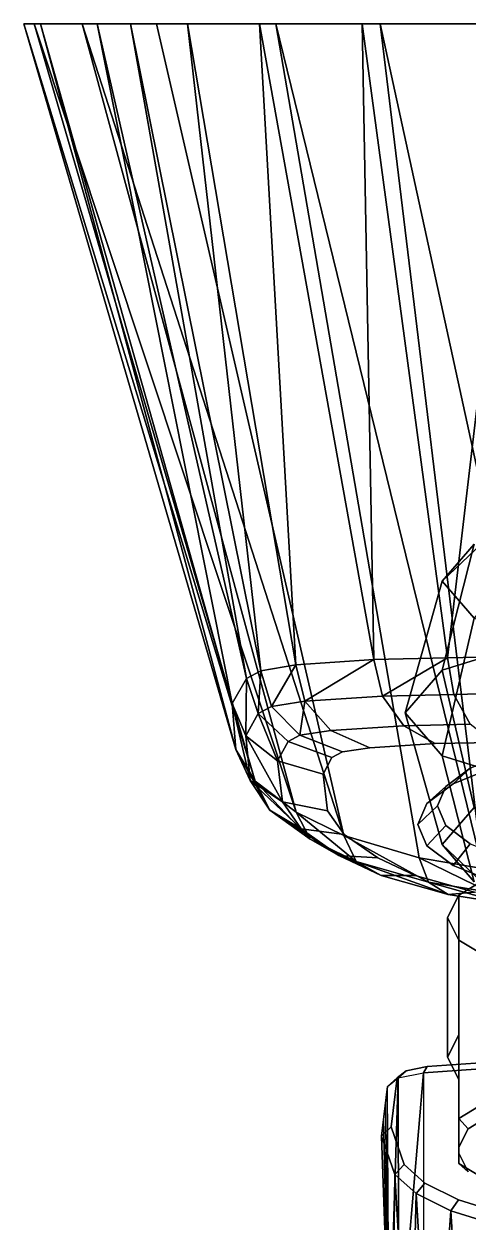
# Model space of a CAD drawing. Extents: x 0 to 0.153, y -0.316 to 0.
# Drawn here: x 0.0433 to 0.066, y -0.0612 to 0 of the extents above; entities that cross this region are included whole.
import ezdxf

# ---------------------------------------------------------------- set-up
doc = ezdxf.new("R2010")
doc.units = 0
for name, color, linetype in [('L10_KORPUS_6770005_00_2', 7, 'CONTINUOUS'), ('L11_KORPUS_6770005_00_3', 7, 'CONTINUOUS'), ('L12_KORPUS_6770005_00_4', 7, 'CONTINUOUS'), ('L13_KORPUS_6770005_00_5', 7, 'CONTINUOUS'), ('L14_KORPUS_6770005_00_6', 7, 'CONTINUOUS'), ('L15_HALTER_6756005_00_0', 7, 'CONTINUOUS'), ('L17_HALTER_6756005_00_2', 7, 'CONTINUOUS'), ('L18_HALTER_6756005_00_3', 7, 'CONTINUOUS'), ('L19_HALTER_6756005_00_4', 7, 'CONTINUOUS'), ('L21_HALTER_6756005_00_6', 7, 'CONTINUOUS'), ('L22_ROSETTE_6756005_00_0', 7, 'CONTINUOUS'), ('L23_ROSETTE_6756005_00_1', 7, 'CONTINUOUS'), ('L24_ROSETTE_6756005_00_2', 7, 'CONTINUOUS'), ('L25_ROSETTE_6756005_00_3', 7, 'CONTINUOUS'), ('L26_ROSETTE_6756005_00_4', 7, 'CONTINUOUS')]:
    doc.layers.add(name, color=color, linetype=linetype)

msp = doc.modelspace()

# ---------------------------------------------------------------- linework, layer by layer
at = {"layer": 'L10_KORPUS_6770005_00_2', "color": 8}
for points, invisible_edges in [([(0.062109, -0.056364, 0.065056), (0.06287, -0.053495, 0.073878), (0.067722, -0.053009, 0.075375), (0.062109, -0.056364, 0.065056)], 15), ([(0.067839, -0.060806, 0.051399), (0.062109, -0.056364, 0.065056), (0.067722, -0.053009, 0.075375), (0.067839, -0.060806, 0.051399)], 15), ([(0.06287, -0.053495, 0.073878), (0.063952, -0.053286, 0.074521), (0.067722, -0.053009, 0.075375), (0.06287, -0.053495, 0.073878)], 12), ([(0.062109, -0.056364, 0.065056), (0.062417, -0.053864, 0.072743), (0.06287, -0.053495, 0.073878), (0.062109, -0.056364, 0.065056)], 12), ([(0.06384, -0.059239, 0.056213), (0.062782, -0.05829, 0.059132), (0.062109, -0.056364, 0.065056), (0.06384, -0.059239, 0.056213)], 12), ([(0.067839, -0.060806, 0.051399), (0.06384, -0.059239, 0.056213), (0.062109, -0.056364, 0.065056), (0.067839, -0.060806, 0.051399)], 15), ([(0.067839, -0.060806, 0.051399), (0.065554, -0.060092, 0.053592), (0.06384, -0.059239, 0.056213), (0.067839, -0.060806, 0.051399)], 12)]:
    msp.add_3dface(points, dxfattribs=dict(at, invisible_edges=invisible_edges))
at = {"layer": 'L11_KORPUS_6770005_00_3', "color": 8, "invisible_edges": 12}
for points in [[(0.067722, -0.053009, 0.075375), (0.063952, -0.053286, 0.074521), (0.063757, -0.053609, 0.075118), (0.067722, -0.053009, 0.075375)], [(0.063757, -0.053609, 0.075118), (0.067649, -0.053323, 0.075999), (0.067722, -0.053009, 0.075375), (0.063757, -0.053609, 0.075118)], [(0.062417, -0.053864, 0.072743), (0.062109, -0.056364, 0.065056), (0.061608, -0.056836, 0.065192), (0.062417, -0.053864, 0.072743)], [(0.061608, -0.056836, 0.065192), (0.06192, -0.0543, 0.072991), (0.062417, -0.053864, 0.072743), (0.061608, -0.056836, 0.065192)], [(0.06287, -0.053495, 0.073878), (0.062417, -0.053864, 0.072743), (0.06192, -0.0543, 0.072991), (0.06287, -0.053495, 0.073878)], [(0.06192, -0.0543, 0.072991), (0.062462, -0.053859, 0.074349), (0.06287, -0.053495, 0.073878), (0.06192, -0.0543, 0.072991)], [(0.063952, -0.053286, 0.074521), (0.06287, -0.053495, 0.073878), (0.062462, -0.053859, 0.074349), (0.063952, -0.053286, 0.074521)], [(0.062462, -0.053859, 0.074349), (0.063757, -0.053609, 0.075118), (0.063952, -0.053286, 0.074521), (0.062462, -0.053859, 0.074349)], [(0.062291, -0.058792, 0.059179), (0.061608, -0.056836, 0.065192), (0.062109, -0.056364, 0.065056), (0.062291, -0.058792, 0.059179)], [(0.062109, -0.056364, 0.065056), (0.062782, -0.05829, 0.059132), (0.062291, -0.058792, 0.059179), (0.062109, -0.056364, 0.065056)], [(0.063385, -0.059774, 0.05616), (0.062291, -0.058792, 0.059179), (0.062782, -0.05829, 0.059132), (0.063385, -0.059774, 0.05616)], [(0.062782, -0.05829, 0.059132), (0.06384, -0.059239, 0.056213), (0.063385, -0.059774, 0.05616), (0.062782, -0.05829, 0.059132)], [(0.065159, -0.060656, 0.053447), (0.063385, -0.059774, 0.05616), (0.06384, -0.059239, 0.056213), (0.065159, -0.060656, 0.053447)], [(0.06384, -0.059239, 0.056213), (0.065554, -0.060092, 0.053592), (0.065159, -0.060656, 0.053447), (0.06384, -0.059239, 0.056213)], [(0.067524, -0.061394, 0.051178), (0.065159, -0.060656, 0.053447), (0.065554, -0.060092, 0.053592), (0.067524, -0.061394, 0.051178)], [(0.065554, -0.060092, 0.053592), (0.067839, -0.060806, 0.051399), (0.067524, -0.061394, 0.051178), (0.065554, -0.060092, 0.053592)]]:
    msp.add_3dface(points, dxfattribs=at)
at = {"layer": 'L12_KORPUS_6770005_00_4', "color": 8, "invisible_edges": 8}
for points in [[(0.061816, -0.055145, 0.070391), (0.062009, -0.069067, 0.078103), (0.06192, -0.0543, 0.072991), (0.061816, -0.055145, 0.070391)], [(0.061712, -0.055991, 0.067791), (0.062058, -0.069788, 0.075521), (0.061816, -0.055145, 0.070391), (0.061712, -0.055991, 0.067791)], [(0.061816, -0.055145, 0.070391), (0.062058, -0.069788, 0.075521), (0.062009, -0.069067, 0.078103), (0.061816, -0.055145, 0.070391)], [(0.061608, -0.056836, 0.065192), (0.062107, -0.070509, 0.072939), (0.061712, -0.055991, 0.067791), (0.061608, -0.056836, 0.065192)], [(0.061712, -0.055991, 0.067791), (0.062107, -0.070509, 0.072939), (0.062058, -0.069788, 0.075521), (0.061712, -0.055991, 0.067791)], [(0.062291, -0.058792, 0.059179), (0.062156, -0.071229, 0.070357), (0.061608, -0.056836, 0.065192), (0.062291, -0.058792, 0.059179)], [(0.061608, -0.056836, 0.065192), (0.062156, -0.071229, 0.070357), (0.062107, -0.070509, 0.072939), (0.061608, -0.056836, 0.065192)], [(0.062291, -0.058792, 0.059179), (0.06311, -0.072862, 0.064433), (0.062156, -0.071229, 0.070357), (0.062291, -0.058792, 0.059179)], [(0.063385, -0.059774, 0.05616), (0.06311, -0.072862, 0.064433), (0.062291, -0.058792, 0.059179), (0.063385, -0.059774, 0.05616)], [(0.063385, -0.059774, 0.05616), (0.064273, -0.073654, 0.061496), (0.06311, -0.072862, 0.064433), (0.063385, -0.059774, 0.05616)], [(0.065159, -0.060656, 0.053447), (0.064273, -0.073654, 0.061496), (0.063385, -0.059774, 0.05616), (0.065159, -0.060656, 0.053447)], [(0.065159, -0.060656, 0.053447), (0.066037, -0.074328, 0.058893), (0.064273, -0.073654, 0.061496), (0.065159, -0.060656, 0.053447)], [(0.067524, -0.061394, 0.051178), (0.066037, -0.074328, 0.058893), (0.065159, -0.060656, 0.053447), (0.067524, -0.061394, 0.051178)]]:
    msp.add_3dface(points, dxfattribs=at)
at = {"layer": 'L13_KORPUS_6770005_00_5', "color": 8, "invisible_edges": 8}
for points in [[(0.062462, -0.053859, 0.074349), (0.062009, -0.069067, 0.078103), (0.06192, -0.0543, 0.072991), (0.062462, -0.053859, 0.074349)], [(0.062462, -0.053859, 0.074349), (0.062491, -0.06866, 0.079499), (0.062009, -0.069067, 0.078103), (0.062462, -0.053859, 0.074349)], [(0.063757, -0.053609, 0.075118), (0.062491, -0.06866, 0.079499), (0.062462, -0.053859, 0.074349), (0.063757, -0.053609, 0.075118)], [(0.063757, -0.053609, 0.075118), (0.063755, -0.068424, 0.080343), (0.062491, -0.06866, 0.079499), (0.063757, -0.053609, 0.075118)]]:
    msp.add_3dface(points, dxfattribs=at)
at = {"layer": 'L14_KORPUS_6770005_00_6', "color": 8, "invisible_edges": 12}
for points in [[(0.067649, -0.053323, 0.075999), (0.063757, -0.053609, 0.075118), (0.063755, -0.068424, 0.080343), (0.067649, -0.053323, 0.075999)], [(0.063755, -0.068424, 0.080343), (0.067699, -0.068143, 0.081237), (0.067649, -0.053323, 0.075999), (0.063755, -0.068424, 0.080343)]]:
    msp.add_3dface(points, dxfattribs=at)
at = {"layer": 'L15_HALTER_6756005_00_0', "color": 8}
for points, invisible_edges in [([(0.064984, -0.04567, 0.058392), (0.067276, -0.043489, 0.065099), (0.073276, -0.042141, 0.069245), (0.064984, -0.04567, 0.058392)], 15), ([(0.064984, -0.04567, 0.058392), (0.073276, -0.042141, 0.069245), (0.086692, -0.047851, 0.051684), (0.064984, -0.04567, 0.058392)], 15), ([(0.064984, -0.04567, 0.058392), (0.065571, -0.044523, 0.061918), (0.067276, -0.043489, 0.065099), (0.064984, -0.04567, 0.058392)], 12), ([(0.067276, -0.047851, 0.051684), (0.065571, -0.046817, 0.054865), (0.064984, -0.04567, 0.058392), (0.067276, -0.047851, 0.051684)], 12), ([(0.073276, -0.049199, 0.047538), (0.067276, -0.047851, 0.051684), (0.064984, -0.04567, 0.058392), (0.073276, -0.049199, 0.047538)], 15), ([(0.086692, -0.047851, 0.051684), (0.073276, -0.049199, 0.047538), (0.064984, -0.04567, 0.058392), (0.086692, -0.047851, 0.051684)], 15)]:
    msp.add_3dface(points, dxfattribs=dict(at, invisible_edges=invisible_edges))
at = {"layer": 'L17_HALTER_6756005_00_2', "color": 8}
for points, invisible_edges in [([(0.067276, -0.0549, 0.06881), (0.067276, -0.043489, 0.065099), (0.065571, -0.044523, 0.061918), (0.067276, -0.0549, 0.06881)], 12), ([(0.065571, -0.051656, 0.064237), (0.065571, -0.044523, 0.061918), (0.064984, -0.04567, 0.058392), (0.065571, -0.051656, 0.064237)], 12), ([(0.065571, -0.044523, 0.061918), (0.065571, -0.051656, 0.064237), (0.065571, -0.055935, 0.065629), (0.065571, -0.044523, 0.061918)], 12), ([(0.065571, -0.055935, 0.065629), (0.067276, -0.0549, 0.06881), (0.065571, -0.044523, 0.061918), (0.065571, -0.055935, 0.065629)], 14), ([(0.064984, -0.04567, 0.058392), (0.064984, -0.052802, 0.060711), (0.065571, -0.051656, 0.064237), (0.064984, -0.04567, 0.058392)], 12), ([(0.064984, -0.052802, 0.060711), (0.064984, -0.04567, 0.058392), (0.065571, -0.046817, 0.054865), (0.064984, -0.052802, 0.060711)], 12), ([(0.065571, -0.046817, 0.054865), (0.065571, -0.053949, 0.057185), (0.064984, -0.052802, 0.060711), (0.065571, -0.046817, 0.054865)], 12), ([(0.065571, -0.053949, 0.057185), (0.065571, -0.046817, 0.054865), (0.067276, -0.047851, 0.051684), (0.065571, -0.053949, 0.057185)], 12), ([(0.067276, -0.047851, 0.051684), (0.067276, -0.059263, 0.055395), (0.065571, -0.058228, 0.058576), (0.067276, -0.047851, 0.051684)], 12), ([(0.065571, -0.058228, 0.058576), (0.065571, -0.053949, 0.057185), (0.067276, -0.047851, 0.051684), (0.065571, -0.058228, 0.058576)], 14)]:
    msp.add_3dface(points, dxfattribs=dict(at, invisible_edges=invisible_edges))
at = {"layer": 'L18_HALTER_6756005_00_3', "color": 8}
for points, invisible_edges in [([(0.067685, -0.055468, 0.068682), (0.067276, -0.0549, 0.06881), (0.065571, -0.055935, 0.065629), (0.067685, -0.055468, 0.068682)], 12), ([(0.065571, -0.055935, 0.065629), (0.066053, -0.056459, 0.065635), (0.067685, -0.055468, 0.068682), (0.065571, -0.055935, 0.065629)], 12), ([(0.065571, -0.055935, 0.065629), (0.065571, -0.057399, 0.062744), (0.066053, -0.056459, 0.065635), (0.065571, -0.055935, 0.065629)], 8), ([(0.066053, -0.058656, 0.05888), (0.065571, -0.057716, 0.06177), (0.065571, -0.058228, 0.058576), (0.066053, -0.058656, 0.05888)], 8), ([(0.066053, -0.058656, 0.05888), (0.065571, -0.058228, 0.058576), (0.067276, -0.059263, 0.055395), (0.066053, -0.058656, 0.05888)], 12)]:
    msp.add_3dface(points, dxfattribs=dict(at, invisible_edges=invisible_edges))
at = {"layer": 'L19_HALTER_6756005_00_4', "color": 8}
for points, invisible_edges in [([(0.064984, -0.052802, 0.060711), (0.065571, -0.053949, 0.057185), (0.065571, -0.051656, 0.064237), (0.064984, -0.052802, 0.060711)], 8), ([(0.065571, -0.051656, 0.064237), (0.065571, -0.053949, 0.057185), (0.065571, -0.058228, 0.058576), (0.065571, -0.051656, 0.064237)], 12), ([(0.065571, -0.057399, 0.062744), (0.065571, -0.055935, 0.065629), (0.065571, -0.051656, 0.064237), (0.065571, -0.057399, 0.062744)], 12), ([(0.065571, -0.051656, 0.064237), (0.065571, -0.058228, 0.058576), (0.065571, -0.057399, 0.062744), (0.065571, -0.051656, 0.064237)], 15), ([(0.067685, -0.055468, 0.068682), (0.066053, -0.056459, 0.065635), (0.065571, -0.057399, 0.062744), (0.067685, -0.055468, 0.068682)], 12), ([(0.067685, -0.055468, 0.068682), (0.065571, -0.057399, 0.062744), (0.066053, -0.058656, 0.05888), (0.067685, -0.055468, 0.068682)], 15), ([(0.065571, -0.057399, 0.062744), (0.065571, -0.057716, 0.06177), (0.066053, -0.058656, 0.05888), (0.065571, -0.057399, 0.062744)], 12), ([(0.065571, -0.058228, 0.058576), (0.065571, -0.057716, 0.06177), (0.065571, -0.057399, 0.062744), (0.065571, -0.058228, 0.058576)], 12)]:
    msp.add_3dface(points, dxfattribs=dict(at, invisible_edges=invisible_edges))
at = {"layer": 'L21_HALTER_6756005_00_6', "color": 8, "invisible_edges": 12}
for points in [[(0.064721, -0.028476, 0.0528), (0.069904, -0.023547, 0.051198), (0.070852, -0.024642, 0.047831), (0.064721, -0.028476, 0.0528)], [(0.069904, -0.023547, 0.051198), (0.064721, -0.028476, 0.0528), (0.066364, -0.02658, 0.058631), (0.069904, -0.023547, 0.051198)], [(0.070852, -0.024642, 0.047831), (0.066364, -0.030372, 0.046969), (0.064721, -0.028476, 0.0528), (0.070852, -0.024642, 0.047831)], [(0.064721, -0.03302, 0.061723), (0.066364, -0.02658, 0.058631), (0.064721, -0.028476, 0.0528), (0.064721, -0.03302, 0.061723)], [(0.066364, -0.02658, 0.058631), (0.064721, -0.03302, 0.061723), (0.069904, -0.031417, 0.066652), (0.066364, -0.02658, 0.058631)], [(0.062824, -0.035209, 0.05499), (0.064721, -0.028476, 0.0528), (0.066364, -0.030372, 0.046969), (0.062824, -0.035209, 0.05499)], [(0.064721, -0.028476, 0.0528), (0.062824, -0.035209, 0.05499), (0.064721, -0.03302, 0.061723), (0.064721, -0.028476, 0.0528)], [(0.066364, -0.030372, 0.046969), (0.064721, -0.037399, 0.048257), (0.062824, -0.035209, 0.05499), (0.066364, -0.030372, 0.046969)], [(0.064721, -0.037399, 0.048257), (0.066364, -0.030372, 0.046969), (0.070852, -0.03176, 0.042701), (0.064721, -0.037399, 0.048257)], [(0.070852, -0.038658, 0.067279), (0.069904, -0.031417, 0.066652), (0.064721, -0.03302, 0.061723), (0.070852, -0.038658, 0.067279)], [(0.070852, -0.03176, 0.042701), (0.069904, -0.039001, 0.043328), (0.064721, -0.037399, 0.048257), (0.070852, -0.03176, 0.042701)], [(0.066364, -0.040046, 0.06301), (0.064721, -0.03302, 0.061723), (0.062824, -0.035209, 0.05499), (0.066364, -0.040046, 0.06301)], [(0.064721, -0.03302, 0.061723), (0.066364, -0.040046, 0.06301), (0.070852, -0.038658, 0.067279), (0.064721, -0.03302, 0.061723)], [(0.064721, -0.041942, 0.057179), (0.062824, -0.035209, 0.05499), (0.064721, -0.037399, 0.048257), (0.064721, -0.041942, 0.057179)], [(0.062824, -0.035209, 0.05499), (0.064721, -0.041942, 0.057179), (0.066364, -0.040046, 0.06301), (0.062824, -0.035209, 0.05499)], [(0.066364, -0.043838, 0.051348), (0.064721, -0.037399, 0.048257), (0.069904, -0.039001, 0.043328), (0.066364, -0.043838, 0.051348)], [(0.064721, -0.037399, 0.048257), (0.066364, -0.043838, 0.051348), (0.064721, -0.041942, 0.057179), (0.064721, -0.037399, 0.048257)], [(0.070852, -0.045776, 0.062149), (0.066364, -0.040046, 0.06301), (0.064721, -0.041942, 0.057179), (0.070852, -0.045776, 0.062149)], [(0.069904, -0.046871, 0.058782), (0.064721, -0.041942, 0.057179), (0.066364, -0.043838, 0.051348), (0.069904, -0.046871, 0.058782)], [(0.064721, -0.041942, 0.057179), (0.069904, -0.046871, 0.058782), (0.070852, -0.045776, 0.062149), (0.064721, -0.041942, 0.057179)]]:
    msp.add_3dface(points, dxfattribs=at)
at = {"layer": 'L22_ROSETTE_6756005_00_0', "color": 8}
for points, invisible_edges in [([(0.067361, -0.036713, 0.069766), (0.061011, -0.036991, 0.068912), (0.059081, -0.03748, 0.067409), (0.067361, -0.036713, 0.069766)], 15), ([(0.063936, -0.039834, 0.06017), (0.067361, -0.036713, 0.069766), (0.059081, -0.03748, 0.067409), (0.063936, -0.039834, 0.06017)], 15), ([(0.067361, -0.036713, 0.069766), (0.064353, -0.036779, 0.069563), (0.061011, -0.036991, 0.068912), (0.067361, -0.036713, 0.069766)], 12), ([(0.063936, -0.039834, 0.06017), (0.065285, -0.038826, 0.063269), (0.067361, -0.036713, 0.069766), (0.063936, -0.039834, 0.06017)], 14), ([(0.065285, -0.038826, 0.063269), (0.067432, -0.037961, 0.065929), (0.067361, -0.036713, 0.069766), (0.065285, -0.038826, 0.063269)], 14), ([(0.061011, -0.036991, 0.068912), (0.059616, -0.037206, 0.068251), (0.059081, -0.03748, 0.067409), (0.061011, -0.036991, 0.068912)], 12), ([(0.059081, -0.03748, 0.067409), (0.058624, -0.038338, 0.064771), (0.058857, -0.040205, 0.059027), (0.059081, -0.03748, 0.067409)], 12), ([(0.059081, -0.03748, 0.067409), (0.058857, -0.040205, 0.059027), (0.061427, -0.042607, 0.051642), (0.059081, -0.03748, 0.067409)], 15), ([(0.063475, -0.040915, 0.056845), (0.063936, -0.039834, 0.06017), (0.059081, -0.03748, 0.067409), (0.063475, -0.040915, 0.056845)], 14), ([(0.063936, -0.041996, 0.05352), (0.063475, -0.040915, 0.056845), (0.059081, -0.03748, 0.067409), (0.063936, -0.041996, 0.05352)], 14), ([(0.063936, -0.041996, 0.05352), (0.059081, -0.03748, 0.067409), (0.061427, -0.042607, 0.051642), (0.063936, -0.041996, 0.05352)], 15), ([(0.058857, -0.040205, 0.059027), (0.059706, -0.041416, 0.055305), (0.061427, -0.042607, 0.051642), (0.058857, -0.040205, 0.059027)], 12), ([(0.065285, -0.043004, 0.050422), (0.063936, -0.041996, 0.05352), (0.061427, -0.042607, 0.051642), (0.065285, -0.043004, 0.050422)], 14), ([(0.061427, -0.042607, 0.051642), (0.063346, -0.04351, 0.048865), (0.06638, -0.044362, 0.046246), (0.061427, -0.042607, 0.051642)], 12), ([(0.061427, -0.042607, 0.051642), (0.06638, -0.044362, 0.046246), (0.07227, -0.045059, 0.044102), (0.061427, -0.042607, 0.051642)], 15), ([(0.067432, -0.043869, 0.047762), (0.065285, -0.043004, 0.050422), (0.061427, -0.042607, 0.051642), (0.067432, -0.043869, 0.047762)], 14), ([(0.07023, -0.044533, 0.04572), (0.067432, -0.043869, 0.047762), (0.061427, -0.042607, 0.051642), (0.07023, -0.044533, 0.04572)], 14), ([(0.07023, -0.044533, 0.04572), (0.061427, -0.042607, 0.051642), (0.07227, -0.045059, 0.044102), (0.07023, -0.044533, 0.04572)], 15)]:
    msp.add_3dface(points, dxfattribs=dict(at, invisible_edges=invisible_edges))
at = {"layer": 'L23_ROSETTE_6756005_00_1', "color": 8}
for points, invisible_edges in [([(0.043845, 0, 0.032634), (0.043316, 0, 0.043447), (0.044172, 0, 0.05436), (0.043845, 0, 0.032634)], 12), ([(0.050107, 0, 0.014849), (0.046292, 0, 0.022518), (0.043845, 0, 0.032634), (0.050107, 0, 0.014849)], 12), ([(0.050107, 0, 0.014849), (0.043845, 0, 0.032634), (0.044172, 0, 0.05436), (0.050107, 0, 0.014849)], 15), ([(0.044172, 0, 0.05436), (0.047072, 0, 0.066994), (0.048775, 0, 0.070505), (0.044172, 0, 0.05436)], 12), ([(0.044172, 0, 0.05436), (0.048775, 0, 0.070505), (0.055378, 0, 0.074375), (0.044172, 0, 0.05436)], 15), ([(0.050107, 0, 0.014849), (0.044172, 0, 0.05436), (0.055378, 0, 0.074375), (0.050107, 0, 0.014849)], 15), ([(0.048775, 0, 0.070505), (0.051692, 0, 0.073097), (0.055378, 0, 0.074375), (0.048775, 0, 0.070505)], 12), ([(0.061546, 0, 0.003905), (0.0562, 0, 0.007539), (0.050107, 0, 0.014849), (0.061546, 0, 0.003905)], 12), ([(0.076984, 0), (0.061546, 0, 0.003905), (0.050107, 0, 0.014849), (0.076984, 0)], 15), ([(0.10386, 0, 0.014849), (0.076984, 0), (0.050107, 0, 0.014849), (0.10386, 0, 0.014849)], 15), ([(0.10386, 0, 0.014849), (0.050107, 0, 0.014849), (0.055378, 0, 0.074375), (0.10386, 0, 0.014849)], 15), ([(0.055378, 0, 0.074375), (0.06062, 0, 0.0751), (0.06879, 0, 0.075775), (0.055378, 0, 0.074375)], 12), ([(0.055378, 0, 0.074375), (0.06879, 0, 0.075775), (0.09859, 0, 0.074375), (0.055378, 0, 0.074375)], 15), ([(0.055378, 0, 0.074375), (0.09859, 0, 0.074375), (0.10386, 0, 0.014849), (0.055378, 0, 0.074375)], 15), ([(0.076984, 0), (0.068054, 0, 0.001473), (0.061546, 0, 0.003905), (0.076984, 0)], 12)]:
    msp.add_3dface(points, dxfattribs=dict(at, invisible_edges=invisible_edges))
at = {"layer": 'L24_ROSETTE_6756005_00_2', "color": 8, "invisible_edges": 12}
for points in [[(0.065285, -0.038826, 0.063269), (0.066159, -0.038031, 0.06248), (0.068145, -0.037231, 0.064942), (0.065285, -0.038826, 0.063269)], [(0.068145, -0.037231, 0.064942), (0.067432, -0.037961, 0.065929), (0.065285, -0.038826, 0.063269), (0.068145, -0.037231, 0.064942)], [(0.063936, -0.039834, 0.06017), (0.06491, -0.038964, 0.059613), (0.066159, -0.038031, 0.06248), (0.063936, -0.039834, 0.06017)], [(0.066159, -0.038031, 0.06248), (0.065285, -0.038826, 0.063269), (0.063936, -0.039834, 0.06017), (0.066159, -0.038031, 0.06248)], [(0.063475, -0.040915, 0.056845), (0.064484, -0.039964, 0.056536), (0.06491, -0.038964, 0.059613), (0.063475, -0.040915, 0.056845)], [(0.06491, -0.038964, 0.059613), (0.063936, -0.039834, 0.06017), (0.063475, -0.040915, 0.056845), (0.06491, -0.038964, 0.059613)], [(0.064484, -0.039964, 0.056536), (0.063475, -0.040915, 0.056845), (0.063936, -0.041996, 0.05352), (0.064484, -0.039964, 0.056536)], [(0.063936, -0.041996, 0.05352), (0.06491, -0.040965, 0.053459), (0.064484, -0.039964, 0.056536), (0.063936, -0.041996, 0.05352)], [(0.06491, -0.040965, 0.053459), (0.063936, -0.041996, 0.05352), (0.065285, -0.043004, 0.050422), (0.06491, -0.040965, 0.053459)], [(0.065285, -0.043004, 0.050422), (0.066159, -0.041897, 0.050592), (0.06491, -0.040965, 0.053459), (0.065285, -0.043004, 0.050422)], [(0.066159, -0.041897, 0.050592), (0.065285, -0.043004, 0.050422), (0.067432, -0.043869, 0.047762), (0.066159, -0.041897, 0.050592)]]:
    msp.add_3dface(points, dxfattribs=at)
at = {"layer": 'L25_ROSETTE_6756005_00_3', "color": 8}
for points, invisible_edges in [([(0.073749, -0.03623, 0.068018), (0.068145, -0.037231, 0.064942), (0.06491, -0.038964, 0.059613), (0.073749, -0.03623, 0.068018)], 15), ([(0.073749, -0.03623, 0.068018), (0.06491, -0.038964, 0.059613), (0.068145, -0.042697, 0.048131), (0.073749, -0.03623, 0.068018)], 15), ([(0.068145, -0.037231, 0.064942), (0.066159, -0.038031, 0.06248), (0.06491, -0.038964, 0.059613), (0.068145, -0.037231, 0.064942)], 12), ([(0.06491, -0.038964, 0.059613), (0.064484, -0.039964, 0.056536), (0.06491, -0.040965, 0.053459), (0.06491, -0.038964, 0.059613)], 12), ([(0.06491, -0.038964, 0.059613), (0.06491, -0.040965, 0.053459), (0.068145, -0.042697, 0.048131), (0.06491, -0.038964, 0.059613)], 15), ([(0.06491, -0.040965, 0.053459), (0.066159, -0.041897, 0.050592), (0.068145, -0.042697, 0.048131), (0.06491, -0.040965, 0.053459)], 12)]:
    msp.add_3dface(points, dxfattribs=dict(at, invisible_edges=invisible_edges))
at = {"layer": 'L26_ROSETTE_6756005_00_4', "color": 8}
for points, invisible_edges in [([(0.05416, -0.037077, 0.058712), (0.043316, 0, 0.043447), (0.055144, -0.038698, 0.053755), (0.05416, -0.037077, 0.058712)], 8), ([(0.043316, 0, 0.043447), (0.043845, 0, 0.032634), (0.055144, -0.038698, 0.053755), (0.043316, 0, 0.043447)], 8), ([(0.044172, 0, 0.05436), (0.043316, 0, 0.043447), (0.05416, -0.037077, 0.058712), (0.044172, 0, 0.05436)], 8), ([(0.055144, -0.038698, 0.053755), (0.043845, 0, 0.032634), (0.05725, -0.04028, 0.048917), (0.055144, -0.038698, 0.053755)], 8), ([(0.043845, 0, 0.032634), (0.046292, 0, 0.022518), (0.05725, -0.04028, 0.048917), (0.043845, 0, 0.032634)], 8), ([(0.053971, -0.034722, 0.065917), (0.044172, 0, 0.05436), (0.05416, -0.037077, 0.058712), (0.053971, -0.034722, 0.065917)], 8), ([(0.047072, 0, 0.066994), (0.044172, 0, 0.05436), (0.053971, -0.034722, 0.065917), (0.047072, 0, 0.066994)], 8), ([(0.05725, -0.04028, 0.048917), (0.046292, 0, 0.022518), (0.059687, -0.041479, 0.04525), (0.05725, -0.04028, 0.048917)], 8), ([(0.046292, 0, 0.022518), (0.050107, 0, 0.014849), (0.059687, -0.041479, 0.04525), (0.046292, 0, 0.022518)], 8), ([(0.054712, -0.033448, 0.069813), (0.047072, 0, 0.066994), (0.053971, -0.034722, 0.065917), (0.054712, -0.033448, 0.069813)], 8), ([(0.048775, 0, 0.070505), (0.047072, 0, 0.066994), (0.054712, -0.033448, 0.069813), (0.048775, 0, 0.070505)], 8), ([(0.055444, -0.033055, 0.071016), (0.048775, 0, 0.070505), (0.054712, -0.033448, 0.069813), (0.055444, -0.033055, 0.071016)], 8), ([(0.051692, 0, 0.073097), (0.048775, 0, 0.070505), (0.055444, -0.033055, 0.071016), (0.051692, 0, 0.073097)], 8), ([(0.050107, 0, 0.014849), (0.0562, 0, 0.007539), (0.063543, -0.042612, 0.041784), (0.050107, 0, 0.014849)], 12), ([(0.063543, -0.042612, 0.041784), (0.059687, -0.041479, 0.04525), (0.050107, 0, 0.014849), (0.063543, -0.042612, 0.041784)], 12), ([(0.057226, -0.03275, 0.071948), (0.051692, 0, 0.073097), (0.055444, -0.033055, 0.071016), (0.057226, -0.03275, 0.071948)], 8), ([(0.055378, 0, 0.074375), (0.051692, 0, 0.073097), (0.057226, -0.03275, 0.071948), (0.055378, 0, 0.074375)], 8), ([(0.061229, -0.032482, 0.072768), (0.055378, 0, 0.074375), (0.057226, -0.03275, 0.071948), (0.061229, -0.032482, 0.072768)], 8), ([(0.06062, 0, 0.0751), (0.055378, 0, 0.074375), (0.061229, -0.032482, 0.072768), (0.06062, 0, 0.0751)], 8), ([(0.063543, -0.042612, 0.041784), (0.0562, 0, 0.007539), (0.066787, -0.043152, 0.040129), (0.063543, -0.042612, 0.041784)], 8), ([(0.0562, 0, 0.007539), (0.061546, 0, 0.003905), (0.066787, -0.043152, 0.040129), (0.0562, 0, 0.007539)], 8), ([(0.064989, -0.032391, 0.073049), (0.06062, 0, 0.0751), (0.061229, -0.032482, 0.072768), (0.064989, -0.032391, 0.073049)], 8), ([(0.06879, 0, 0.075775), (0.06062, 0, 0.0751), (0.064989, -0.032391, 0.073049), (0.06879, 0, 0.075775)], 8), ([(0.066787, -0.043152, 0.040129), (0.061546, 0, 0.003905), (0.071035, -0.043541, 0.038942), (0.066787, -0.043152, 0.040129)], 8), ([(0.061546, 0, 0.003905), (0.068054, 0, 0.001473), (0.071035, -0.043541, 0.038942), (0.061546, 0, 0.003905)], 8), ([(0.071008, -0.032269, 0.073419), (0.06879, 0, 0.075775), (0.064989, -0.032391, 0.073049), (0.071008, -0.032269, 0.073419)], 8), ([(0.064989, -0.032391, 0.073049), (0.061229, -0.032482, 0.072768), (0.061667, -0.03435, 0.072285), (0.064989, -0.032391, 0.073049)], 8), ([(0.065319, -0.034265, 0.072544), (0.064989, -0.032391, 0.073049), (0.061667, -0.03435, 0.072285), (0.065319, -0.034265, 0.072544)], 8), ([(0.071008, -0.032269, 0.073419), (0.064989, -0.032391, 0.073049), (0.065319, -0.034265, 0.072544), (0.071008, -0.032269, 0.073419)], 12), ([(0.065319, -0.034265, 0.072544), (0.071174, -0.03415, 0.072898), (0.071008, -0.032269, 0.073419), (0.065319, -0.034265, 0.072544)], 12), ([(0.055444, -0.033055, 0.071016), (0.054712, -0.033448, 0.069813), (0.055302, -0.035243, 0.069546), (0.055444, -0.033055, 0.071016)], 8), ([(0.055981, -0.034886, 0.070639), (0.055444, -0.033055, 0.071016), (0.055302, -0.035243, 0.069546), (0.055981, -0.034886, 0.070639)], 8), ([(0.057226, -0.03275, 0.071948), (0.055444, -0.033055, 0.071016), (0.055981, -0.034886, 0.070639), (0.057226, -0.03275, 0.071948)], 8), ([(0.057693, -0.034608, 0.071492), (0.057226, -0.03275, 0.071948), (0.055981, -0.034886, 0.070639), (0.057693, -0.034608, 0.071492)], 8), ([(0.061229, -0.032482, 0.072768), (0.057226, -0.03275, 0.071948), (0.057693, -0.034608, 0.071492), (0.061229, -0.032482, 0.072768)], 8), ([(0.061667, -0.03435, 0.072285), (0.061229, -0.032482, 0.072768), (0.057693, -0.034608, 0.071492), (0.061667, -0.03435, 0.072285)], 8), ([(0.054712, -0.033448, 0.069813), (0.053971, -0.034722, 0.065917), (0.054667, -0.036379, 0.066061), (0.054712, -0.033448, 0.069813)], 8), ([(0.055302, -0.035243, 0.069546), (0.054712, -0.033448, 0.069813), (0.054667, -0.036379, 0.066061), (0.055302, -0.035243, 0.069546)], 8), ([(0.065319, -0.034265, 0.072544), (0.061667, -0.03435, 0.072285), (0.062762, -0.035864, 0.071143), (0.065319, -0.034265, 0.072544)], 12), ([(0.062762, -0.035864, 0.071143), (0.06615, -0.035789, 0.071375), (0.065319, -0.034265, 0.072544), (0.062762, -0.035864, 0.071143)], 12), ([(0.071174, -0.03415, 0.072898), (0.065319, -0.034265, 0.072544), (0.06615, -0.035789, 0.071375), (0.071174, -0.03415, 0.072898)], 12), ([(0.054667, -0.036379, 0.066061), (0.053971, -0.034722, 0.065917), (0.054902, -0.038657, 0.059077), (0.054667, -0.036379, 0.066061)], 8), ([(0.053971, -0.034722, 0.065917), (0.05416, -0.037077, 0.058712), (0.054902, -0.038657, 0.059077), (0.053971, -0.034722, 0.065917)], 8), ([(0.055981, -0.034886, 0.070639), (0.055302, -0.035243, 0.069546), (0.056833, -0.036663, 0.068687), (0.055981, -0.034886, 0.070639)], 12), ([(0.057693, -0.034608, 0.071492), (0.055981, -0.034886, 0.070639), (0.057443, -0.036349, 0.069652), (0.057693, -0.034608, 0.071492)], 8), ([(0.056833, -0.036663, 0.068687), (0.057443, -0.036349, 0.069652), (0.055981, -0.034886, 0.070639), (0.056833, -0.036663, 0.068687)], 12), ([(0.059019, -0.036103, 0.070409), (0.057693, -0.034608, 0.071492), (0.057443, -0.036349, 0.069652), (0.059019, -0.036103, 0.070409)], 8), ([(0.061667, -0.03435, 0.072285), (0.057693, -0.034608, 0.071492), (0.059019, -0.036103, 0.070409), (0.061667, -0.03435, 0.072285)], 12), ([(0.059019, -0.036103, 0.070409), (0.062762, -0.035864, 0.071143), (0.061667, -0.03435, 0.072285), (0.059019, -0.036103, 0.070409)], 12), ([(0.055302, -0.035243, 0.069546), (0.054667, -0.036379, 0.066061), (0.056299, -0.037653, 0.065647), (0.055302, -0.035243, 0.069546)], 8), ([(0.056833, -0.036663, 0.068687), (0.055302, -0.035243, 0.069546), (0.056299, -0.037653, 0.065647), (0.056833, -0.036663, 0.068687)], 8), ([(0.059019, -0.036103, 0.070409), (0.057443, -0.036349, 0.069652), (0.059616, -0.037206, 0.068251), (0.059019, -0.036103, 0.070409)], 12), ([(0.062762, -0.035864, 0.071143), (0.059019, -0.036103, 0.070409), (0.061011, -0.036991, 0.068912), (0.062762, -0.035864, 0.071143)], 12), ([(0.059616, -0.037206, 0.068251), (0.061011, -0.036991, 0.068912), (0.059019, -0.036103, 0.070409), (0.059616, -0.037206, 0.068251)], 12), ([(0.061011, -0.036991, 0.068912), (0.064353, -0.036779, 0.069563), (0.062762, -0.035864, 0.071143), (0.061011, -0.036991, 0.068912)], 12), ([(0.06615, -0.035789, 0.071375), (0.062762, -0.035864, 0.071143), (0.064353, -0.036779, 0.069563), (0.06615, -0.035789, 0.071375)], 12), ([(0.064353, -0.036779, 0.069563), (0.067361, -0.036713, 0.069766), (0.06615, -0.035789, 0.071375), (0.064353, -0.036779, 0.069563)], 12), ([(0.056299, -0.037653, 0.065647), (0.054667, -0.036379, 0.066061), (0.056549, -0.039759, 0.059174), (0.056299, -0.037653, 0.065647)], 8), ([(0.054667, -0.036379, 0.066061), (0.054902, -0.038657, 0.059077), (0.056549, -0.039759, 0.059174), (0.054667, -0.036379, 0.066061)], 8), ([(0.056833, -0.036663, 0.068687), (0.056299, -0.037653, 0.065647), (0.058624, -0.038338, 0.064771), (0.056833, -0.036663, 0.068687)], 12), ([(0.057443, -0.036349, 0.069652), (0.056833, -0.036663, 0.068687), (0.059081, -0.03748, 0.067409), (0.057443, -0.036349, 0.069652)], 12), ([(0.058624, -0.038338, 0.064771), (0.059081, -0.03748, 0.067409), (0.056833, -0.036663, 0.068687), (0.058624, -0.038338, 0.064771)], 12), ([(0.059081, -0.03748, 0.067409), (0.059616, -0.037206, 0.068251), (0.057443, -0.036349, 0.069652), (0.059081, -0.03748, 0.067409)], 12), ([(0.054902, -0.038657, 0.059077), (0.05416, -0.037077, 0.058712), (0.055895, -0.040178, 0.054415), (0.054902, -0.038657, 0.059077)], 8), ([(0.05416, -0.037077, 0.058712), (0.055144, -0.038698, 0.053755), (0.055895, -0.040178, 0.054415), (0.05416, -0.037077, 0.058712)], 8), ([(0.056299, -0.037653, 0.065647), (0.056549, -0.039759, 0.059174), (0.058857, -0.040205, 0.059027), (0.056299, -0.037653, 0.065647)], 12), ([(0.058857, -0.040205, 0.059027), (0.058624, -0.038338, 0.064771), (0.056299, -0.037653, 0.065647), (0.058857, -0.040205, 0.059027)], 12), ([(0.056549, -0.039759, 0.059174), (0.054902, -0.038657, 0.059077), (0.057496, -0.041135, 0.054947), (0.056549, -0.039759, 0.059174)], 8), ([(0.054902, -0.038657, 0.059077), (0.055895, -0.040178, 0.054415), (0.057496, -0.041135, 0.054947), (0.054902, -0.038657, 0.059077)], 8), ([(0.055895, -0.040178, 0.054415), (0.055144, -0.038698, 0.053755), (0.057963, -0.041668, 0.049845), (0.055895, -0.040178, 0.054415)], 8), ([(0.055144, -0.038698, 0.053755), (0.05725, -0.04028, 0.048917), (0.057963, -0.041668, 0.049845), (0.055144, -0.038698, 0.053755)], 8), ([(0.056549, -0.039759, 0.059174), (0.057496, -0.041135, 0.054947), (0.059706, -0.041416, 0.055305), (0.056549, -0.039759, 0.059174)], 12), ([(0.059706, -0.041416, 0.055305), (0.058857, -0.040205, 0.059027), (0.056549, -0.039759, 0.059174), (0.059706, -0.041416, 0.055305)], 12), ([(0.057496, -0.041135, 0.054947), (0.055895, -0.040178, 0.054415), (0.059429, -0.042488, 0.050791), (0.057496, -0.041135, 0.054947)], 8), ([(0.055895, -0.040178, 0.054415), (0.057963, -0.041668, 0.049845), (0.059429, -0.042488, 0.050791), (0.055895, -0.040178, 0.054415)], 8), ([(0.057963, -0.041668, 0.049845), (0.05725, -0.04028, 0.048917), (0.060311, -0.042797, 0.046382), (0.057963, -0.041668, 0.049845)], 8), ([(0.05725, -0.04028, 0.048917), (0.059687, -0.041479, 0.04525), (0.060311, -0.042797, 0.046382), (0.05725, -0.04028, 0.048917)], 8), ([(0.057496, -0.041135, 0.054947), (0.059429, -0.042488, 0.050791), (0.061427, -0.042607, 0.051642), (0.057496, -0.041135, 0.054947)], 12), ([(0.061427, -0.042607, 0.051642), (0.059706, -0.041416, 0.055305), (0.057496, -0.041135, 0.054947), (0.061427, -0.042607, 0.051642)], 12), ([(0.060311, -0.042797, 0.046382), (0.059687, -0.041479, 0.04525), (0.064024, -0.043864, 0.043112), (0.060311, -0.042797, 0.046382)], 8), ([(0.059687, -0.041479, 0.04525), (0.063543, -0.042612, 0.041784), (0.064024, -0.043864, 0.043112), (0.059687, -0.041479, 0.04525)], 8), ([(0.059429, -0.042488, 0.050791), (0.057963, -0.041668, 0.049845), (0.061595, -0.043513, 0.047641), (0.059429, -0.042488, 0.050791)], 8), ([(0.057963, -0.041668, 0.049845), (0.060311, -0.042797, 0.046382), (0.061595, -0.043513, 0.047641), (0.057963, -0.041668, 0.049845)], 8), ([(0.059429, -0.042488, 0.050791), (0.061595, -0.043513, 0.047641), (0.063346, -0.04351, 0.048865), (0.059429, -0.042488, 0.050791)], 12), ([(0.063346, -0.04351, 0.048865), (0.061427, -0.042607, 0.051642), (0.059429, -0.042488, 0.050791), (0.063346, -0.04351, 0.048865)], 12), ([(0.061595, -0.043513, 0.047641), (0.060311, -0.042797, 0.046382), (0.065019, -0.044481, 0.044669), (0.061595, -0.043513, 0.047641)], 8), ([(0.060311, -0.042797, 0.046382), (0.064024, -0.043864, 0.043112), (0.065019, -0.044481, 0.044669), (0.060311, -0.042797, 0.046382)], 8), ([(0.064024, -0.043864, 0.043112), (0.063543, -0.042612, 0.041784), (0.067136, -0.044371, 0.041557), (0.064024, -0.043864, 0.043112)], 8), ([(0.063543, -0.042612, 0.041784), (0.066787, -0.043152, 0.040129), (0.067136, -0.044371, 0.041557), (0.063543, -0.042612, 0.041784)], 8), ([(0.06638, -0.044362, 0.046246), (0.063346, -0.04351, 0.048865), (0.061595, -0.043513, 0.047641), (0.06638, -0.044362, 0.046246)], 12), ([(0.061595, -0.043513, 0.047641), (0.065019, -0.044481, 0.044669), (0.06638, -0.044362, 0.046246), (0.061595, -0.043513, 0.047641)], 12), ([(0.065019, -0.044481, 0.044669), (0.064024, -0.043864, 0.043112), (0.067883, -0.044939, 0.04326), (0.065019, -0.044481, 0.044669)], 8), ([(0.064024, -0.043864, 0.043112), (0.067136, -0.044371, 0.041557), (0.067883, -0.044939, 0.04326), (0.064024, -0.043864, 0.043112)], 8), ([(0.068915, -0.044765, 0.045005), (0.06638, -0.044362, 0.046246), (0.065019, -0.044481, 0.044669), (0.068915, -0.044765, 0.045005)], 12), ([(0.065019, -0.044481, 0.044669), (0.067883, -0.044939, 0.04326), (0.068915, -0.044765, 0.045005), (0.065019, -0.044481, 0.044669)], 12)]:
    msp.add_3dface(points, dxfattribs=dict(at, invisible_edges=invisible_edges))

doc.saveas('drawing.dxf')
